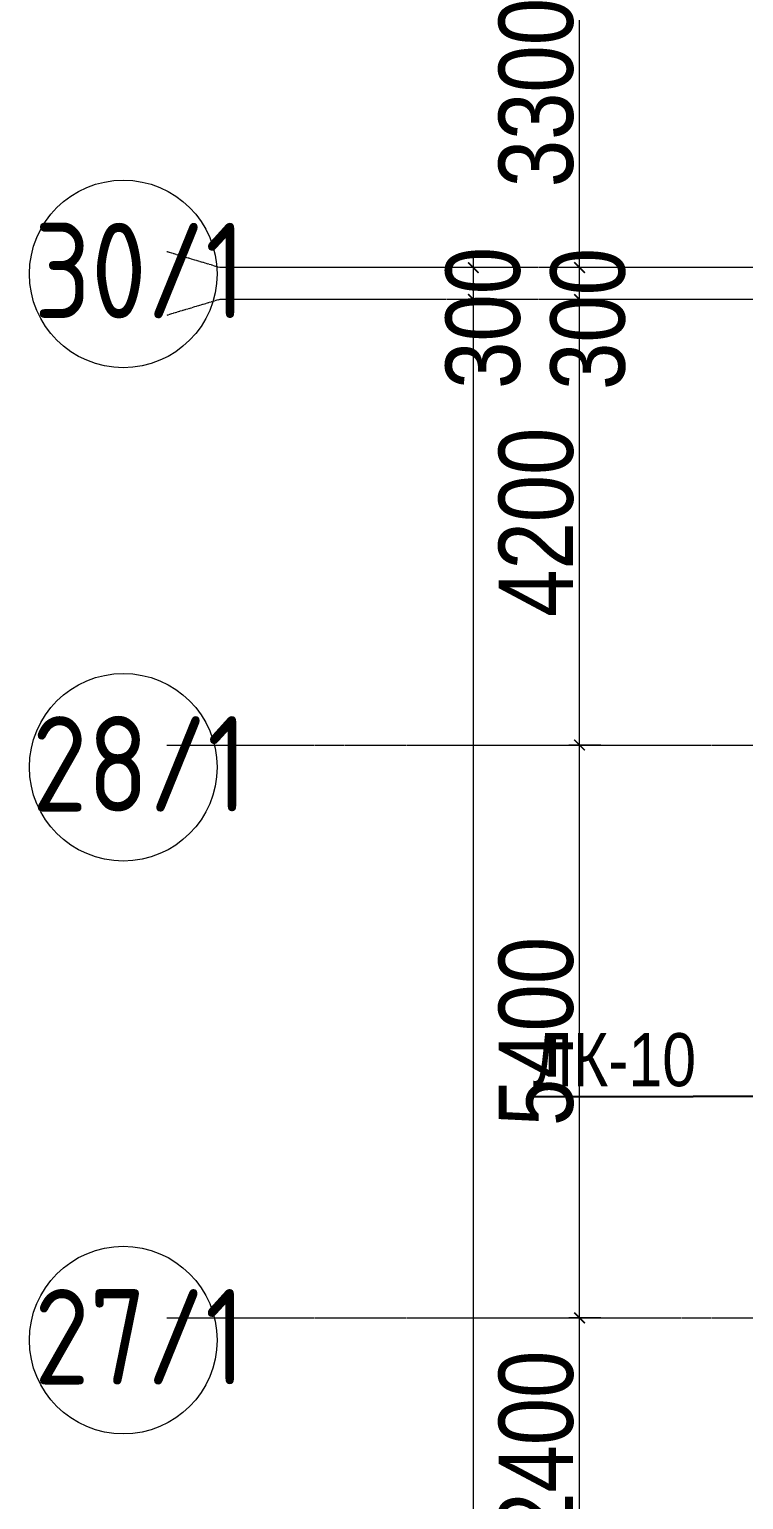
# Model space of a CAD drawing. Header units: millimetres. Extents: x -231292 to 573618, y -153144 to 564035.
# Drawn here: x 1635 to 8363, y -73158 to -59300 of the extents above; entities that cross this region are included whole.
import ezdxf
from ezdxf.enums import TextEntityAlignment as Align

# ---------------------------------------------------------------- set-up
doc = ezdxf.new("R2010")
doc.units = ezdxf.units.MM
doc.linetypes.add('CENTER2', pattern=[28.575, 19.05, -3.175, 3.175, -3.175])
doc.layers.get('0').update_dxf_attribs({"color": 250})
doc.layers.get('Defpoints').update_dxf_attribs({"color": 250})
for name, color, linetype, lineweight in [('АР_ЛК_марка', 6, 'Continuous', 5), ('РД_Оси_100', 250, 'Continuous', 0), ('РД_Оси_размер', 250, 'Continuous', 0)]:
    doc.layers.add(name, color=color, linetype=linetype, lineweight=lineweight)
doc.styles.add('style1', font='ARIALN.TTF')
doc.styles.add('ккк', font='isocpeur.ttf', dxfattribs={"width": 0.85, "oblique": 15})
doc.dimstyles.new('Dim100_ареал', dxfattribs={"dimscale": 100, "dimtxt": 2.5, "dimasz": 1, "dimexe": 1, "dimexo": 1, "dimgap": 0.5, "dimtad": 1, "dimzin": 12, "dimdsep": 46, "dimtxsty": 'style1', "dimblk": 'ARCHTICK', "dimcen": 1, "dimdle": 1, "dimclrd": 256, "dimclre": 256, "dimaunit": 1, "dimadec": 0, "dimazin": 3, "dimtfac": 1, "dimtmove": 1, "dimatfit": 3, "dimldrblk": 'OPEN30', "dimfxl": 2, "dimfxlon": 1, "dimtolj": 1, "dimtzin": 0, "dimlwd": 9, "dimlwe": 9, "dimarcsym": 0})

# ---------------------------------------------------------------- blocks, each defined once
blk = doc.blocks.new('A-iden')
at = {"linetype": 'Continuous', "lineweight": 5}
blk.add_circle((-0.729, -4.063), 5.894, dxfattribs=at)
at = {"color": 0, "linetype": 'Continuous', "lineweight": 20, "style": 'ккк', "width": 0.85}
blk.add_attdef('ID', text='', height=6, dxfattribs=at).set_placement((0.314, -3.853), align=Align.MIDDLE_CENTER)
blk = doc.blocks.new('_ArchTick')
at = {"color": 0, "linetype": 'ByBlock', "const_width": 0.15}
blk.add_lwpolyline([(-0.5, -0.5), (0.5, 0.5)], dxfattribs=at)
blk = doc.blocks.new('*D195')
at = {"layer": 'Defpoints', "color": 0, "transparency": 16777216}
for p in [(1193587, 213313), (1194587, 213313), (1194587, 210913)]:
    blk.add_point(p, dxfattribs=at)
at = {"layer": 'РД_Оси_размер', "lineweight": 9, "transparency": 16777216}
for p, q in [((1193587, 210813), (1193587, 213413)), ((1193787, 213313), (1193487, 213313)), ((1193787, 210913), (1193487, 210913))]:
    blk.add_line(p, q, dxfattribs=at)
at = {"layer": 'РД_Оси_размер', "lineweight": 9, "transparency": 16777216, "xscale": 100, "yscale": 100, "zscale": 100}
for p, rotation in [((1193587, 213313), 90), ((1193587, 210913), 270)]:
    blk.add_blockref('_ArchTick', p, dxfattribs=dict(at, rotation=rotation))
at = {"layer": 'РД_Оси_размер', "color": 0, "transparency": 16777216, "insert": (1193180, 212113), "char_height": 700, "attachment_point": 5, "rotation": 90, "style": 'style1'}
blk.add_mtext('\\A1;2400', dxfattribs=at)
blk = doc.blocks.new('_Open30')
at = {"color": 0, "linetype": 'ByBlock', "lineweight": -2}
for p, q in [((-1, 0.27), (0, 0)), ((0, 0), (-1, -0.27)), ((0, 0), (-1, 0))]:
    blk.add_line(p, q, dxfattribs=at)
blk = doc.blocks.new('*D196')
at = {"layer": 'Defpoints', "color": 0, "transparency": 16777216}
for p in [(1193587, 218713), (1194587, 218713), (1194587, 213313)]:
    blk.add_point(p, dxfattribs=at)
at = {"layer": 'РД_Оси_размер', "lineweight": 9, "transparency": 16777216}
for p, q in [((1193787, 218713), (1193487, 218713)), ((1193587, 213213), (1193587, 218813)), ((1193787, 213313), (1193487, 213313))]:
    blk.add_line(p, q, dxfattribs=at)
at = {"layer": 'РД_Оси_размер', "lineweight": 9, "transparency": 16777216, "xscale": 100, "yscale": 100, "zscale": 100}
for p, rotation in [((1193587, 218713), 90), ((1193587, 213313), 270)]:
    blk.add_blockref('_ArchTick', p, dxfattribs=dict(at, rotation=rotation))
at = {"layer": 'РД_Оси_размер', "color": 0, "transparency": 16777216, "insert": (1193180, 216013), "char_height": 700, "attachment_point": 5, "rotation": 90, "style": 'style1'}
blk.add_mtext('\\A1;5400', dxfattribs=at)
blk = doc.blocks.new('*D197')
at = {"layer": 'Defpoints', "color": 0, "transparency": 16777216}
for p in [(1193587, 222913), (1194587, 222913), (1194587, 218713)]:
    blk.add_point(p, dxfattribs=at)
at = {"layer": 'РД_Оси_размер', "lineweight": 9, "transparency": 16777216}
for p, q in [((1193587, 218613), (1193587, 223013)), ((1193787, 222913), (1193487, 222913)), ((1193787, 218713), (1193487, 218713))]:
    blk.add_line(p, q, dxfattribs=at)
at = {"layer": 'РД_Оси_размер', "lineweight": 9, "transparency": 16777216, "xscale": 100, "yscale": 100, "zscale": 100}
for p, rotation in [((1193587, 222913), 90), ((1193587, 218713), 270)]:
    blk.add_blockref('_ArchTick', p, dxfattribs=dict(at, rotation=rotation))
at = {"layer": 'РД_Оси_размер', "color": 0, "transparency": 16777216, "insert": (1193180, 220813), "char_height": 700, "attachment_point": 5, "rotation": 90, "style": 'style1'}
blk.add_mtext('\\A1;4200', dxfattribs=at)
blk = doc.blocks.new('*D198')
at = {"layer": 'Defpoints', "color": 0, "transparency": 16777216}
for p in [(1193587, 223213), (1194587, 223213), (1194587, 222913)]:
    blk.add_point(p, dxfattribs=at)
at = {"layer": 'РД_Оси_размер', "lineweight": 9, "transparency": 16777216}
for p, q in [((1193587, 222813), (1193587, 223313)), ((1193787, 223213), (1193487, 223213)), ((1193787, 222913), (1193487, 222913))]:
    blk.add_line(p, q, dxfattribs=at)
at = {"layer": 'РД_Оси_размер', "lineweight": 9, "transparency": 16777216, "xscale": 100, "yscale": 100, "zscale": 100}
for p, rotation in [((1193587, 223213), 90), ((1193587, 222913), 270)]:
    blk.add_blockref('_ArchTick', p, dxfattribs=dict(at, rotation=rotation))
at = {"layer": 'РД_Оси_размер', "color": 0, "transparency": 16777216, "insert": (1193668, 222729), "char_height": 700, "attachment_point": 5, "rotation": 90, "style": 'style1'}
blk.add_mtext('\\A1;300', dxfattribs=at)
blk = doc.blocks.new('*D199')
at = {"layer": 'Defpoints', "color": 0, "transparency": 16777216}
for p in [(1193587, 226513), (1194587, 226513), (1194587, 223213)]:
    blk.add_point(p, dxfattribs=at)
at = {"layer": 'РД_Оси_размер', "lineweight": 9, "transparency": 16777216}
for p, q in [((1193587, 223113), (1193587, 226613)), ((1193787, 226513), (1193487, 226513)), ((1193787, 223213), (1193487, 223213))]:
    blk.add_line(p, q, dxfattribs=at)
at = {"layer": 'РД_Оси_размер', "lineweight": 9, "transparency": 16777216, "xscale": 100, "yscale": 100, "zscale": 100}
for p, rotation in [((1193587, 226513), 90), ((1193587, 223213), 270)]:
    blk.add_blockref('_ArchTick', p, dxfattribs=dict(at, rotation=rotation))
at = {"layer": 'РД_Оси_размер', "color": 0, "transparency": 16777216, "insert": (1193180, 224863), "char_height": 700, "attachment_point": 5, "rotation": 90, "style": 'style1'}
blk.add_mtext('\\A1;3300', dxfattribs=at)
blk = doc.blocks.new('*D202')
at = {"layer": 'Defpoints', "color": 0, "transparency": 16777216}
for p in [(1192587, 222913), (1194587, 222913), (1194587, 191113)]:
    blk.add_point(p, dxfattribs=at)
at = {"layer": 'РД_Оси_размер', "lineweight": 9, "transparency": 16777216}
for p, q in [((1192587, 191013), (1192587, 223013)), ((1192787, 222913), (1192487, 222913)), ((1192787, 191113), (1192487, 191113))]:
    blk.add_line(p, q, dxfattribs=at)
at = {"layer": 'РД_Оси_размер', "lineweight": 9, "transparency": 16777216, "xscale": 100, "yscale": 100, "zscale": 100}
for p, rotation in [((1192587, 222913), 90), ((1192587, 191113), 270)]:
    blk.add_blockref('_ArchTick', p, dxfattribs=dict(at, rotation=rotation))
at = {"layer": 'РД_Оси_размер', "color": 0, "transparency": 16777216, "insert": (1192180, 207013), "char_height": 700, "attachment_point": 5, "rotation": 90, "style": 'style1'}
blk.add_mtext('\\A1;31800', dxfattribs=at)
blk = doc.blocks.new('*D204')
at = {"layer": 'Defpoints', "color": 0, "transparency": 16777216}
for p in [(1192587, 223213), (1194587, 223213), (1194587, 222913)]:
    blk.add_point(p, dxfattribs=at)
at = {"layer": 'РД_Оси_размер', "lineweight": 9, "transparency": 16777216}
for p, q in [((1192587, 222813), (1192587, 223313)), ((1192787, 223213), (1192487, 223213)), ((1192787, 222913), (1192487, 222913))]:
    blk.add_line(p, q, dxfattribs=at)
at = {"layer": 'РД_Оси_размер', "lineweight": 9, "transparency": 16777216, "xscale": 100, "yscale": 100, "zscale": 100}
for p, rotation in [((1192587, 223213), 90), ((1192587, 222913), 270)]:
    blk.add_blockref('_ArchTick', p, dxfattribs=dict(at, rotation=rotation))
at = {"layer": 'РД_Оси_размер', "color": 0, "transparency": 16777216, "insert": (1192680, 222739), "char_height": 700, "attachment_point": 5, "rotation": 90, "style": 'style1'}
blk.add_mtext('\\A1;300', dxfattribs=at)
blk = doc.blocks.new('оси_рен')
at = {"layer": 'РД_Оси_100', "color": 251, "linetype": 'CENTER2', "true_color": 0x636466}
for p, q in [((1189697.958, 218713.25), (1241712.916, 218713.25)), ((1189697.958, 213313.25), (1241712.916, 213313.25))]:
    blk.add_line(p, q, dxfattribs=at)
for points in [[(1241712.916, 223213.25), (1190197.958, 223213.25), (1189697.958, 223363.25)], [(1241712.916, 222913.25), (1190197.958, 222913.25), (1189697.958, 222763.25)]]:
    blk.add_lwpolyline(points, dxfattribs=at)
at = {"layer": 'РД_Оси_100', "color": 251, "true_color": 0x636466, "xscale": 150, "yscale": 150, "zscale": 100}
for p, values in [((1189397.958, 223763.25), {'ID': '30/1'}), ((1189397.958, 219113.25), {'ID': '28/1'}), ((1189397.958, 213713.25), {'ID': '27/1'})]:
    blk.add_blockref('A-iden', p, dxfattribs=at).add_auto_attribs(values)
at = {"layer": 'РД_Оси_размер', "color": 251, "true_color": 0x636466}
for base, p1, p2, picture, middle in [((1193587.313, 226513.25), (1194587.313, 223213.25), (1194587.313, 226513.25), '*D199', (1193179.912, 224863.25)), ((1192587.313, 222913.25), (1194587.313, 191113.25), (1194587.313, 222913.25), '*D202', (1192179.912, 207013.25)), ((1193587.313, 222913.25), (1194587.313, 218713.25), (1194587.313, 222913.25), '*D197', (1193179.912, 220813.25)), ((1193587.313, 218713.25), (1194587.313, 213313.25), (1194587.313, 218713.25), '*D196', (1193179.912, 216013.25)), ((1193587.313, 213313.25), (1194587.313, 210913.25), (1194587.313, 213313.25), '*D195', (1193179.912, 212113.25))]:
    dim = blk.add_linear_dim(base=base, p1=p1, p2=p2, angle=90, dimstyle='Dim100_ареал', override={"dimtxt": 7}, dxfattribs=at)
    dim.commit()
    dim.dimension.update_dxf_attribs({"geometry": picture, "text_midpoint": middle})
for base, picture, middle in [((1192587.313, 223213.25), '*D204', (1193087.313, 222738.968)), ((1193587.313, 223213.25), '*D198', (1194075.074, 222729.483))]:
    dim = blk.add_linear_dim(base=base, p1=(1194587.313, 222913.25), p2=(1194587.313, 223213.25), angle=90, dimstyle='Dim100_ареал', override={"dimtxt": 7}, dxfattribs=at)
    dim.commit()
    dim.dimension.update_dxf_attribs({"geometry": picture, "text_midpoint": middle, "dimtype": 160})

msp = doc.modelspace()

# ---------------------------------------------------------------- linework, layer by layer
at = {"layer": 'АР_ЛК_марка', "color": 18, "linetype": 'ByBlock', "lineweight": -2, "true_color": 0x000000}
for p, q in [((6383.706, -69359.283), (7887.458, -69359.283)), ((8200.458, -69359.283), (7887.458, -69359.283)), ((9466.171, -69355.707), (8200.458, -69359.283))]:
    msp.add_line(p, q, dxfattribs=at)

# ---------------------------------------------------------------- block references
at = {"rotation": 359.999868838025}
msp.add_blockref('оси_рен', (-1186769.82, -284755.728), dxfattribs=at)

# ---------------------------------------------------------------- texts
at = {"layer": 'АР_ЛК_марка', "color": 18, "lineweight": 50, "true_color": 0x000000, "style": 'style1'}
for s, p in [('ЛК', (6378.931, -69261.329)), ('-10', (7088.004, -69261.329))]:
    msp.add_text(s, height=500, dxfattribs=at).set_placement(p)

doc.saveas('drawing.dxf')
